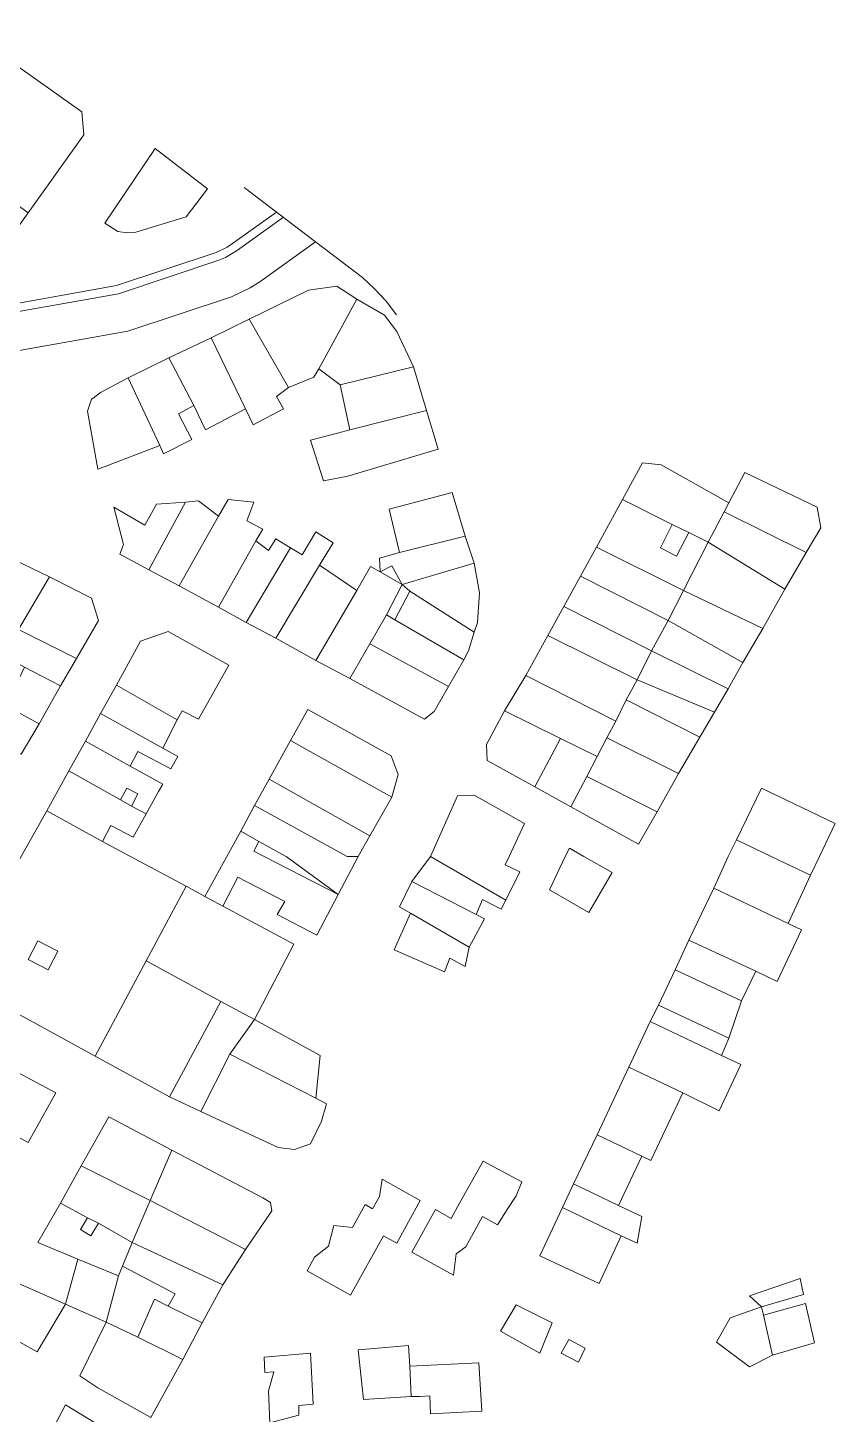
# Model space of a CAD drawing. Header units: inches. Extents: x 1138763 to 1140867, y 1050756 to 1053008.
# Drawn here: x 1140718.9 to 1140865.1, y 1051905.1 to 1052156 of the extents above; entities that cross this region are included whole.
import ezdxf

# ---------------------------------------------------------------- set-up
doc = ezdxf.new("R2010")
doc.units = ezdxf.units.IN
doc.header["$MEASUREMENT"] = 0
doc.layers.add('LimEdif_AM', color=44, linetype='Continuous', lineweight=5)
doc.layers.add('ViaPrin_AM', color=1, linetype='Continuous', lineweight=15)

msp = doc.modelspace()

# ---------------------------------------------------------------- linework, layer by layer
at = {"layer": 'LimEdif_AM'}
for points in [[(1140693.19, 1052141.25), (1140702.81, 1052155.12), (1140707.19, 1052156), (1140728.69, 1052140.75), (1140729.06, 1052136.62), (1140718.94, 1052122.5), (1140693.19, 1052141.25)], [(1140718.94, 1052122.5), (1140713.19, 1052114.5), (1140705.94, 1052113.62), (1140686.44, 1052126.75), (1140685.94, 1052130.87), (1140693.19, 1052141.25), (1140718.94, 1052122.5)], [(1140736.94, 1052118.87), (1140735.19, 1052119.12), (1140732.81, 1052120.62), (1140741.94, 1052134.12), (1140751.44, 1052126.87), (1140747.56, 1052121.75), (1140738.44, 1052119), (1140736.94, 1052118.87)], [(1140758.94, 1052103.25), (1140769.69, 1052108.5), (1140774.81, 1052109.25), (1140778.44, 1052106.87), (1140771.56, 1052094.25), (1140770.69, 1052092.75), (1140766.06, 1052090.87), (1140758.94, 1052103.25)], [(1140778.44, 1052106.87), (1140783.44, 1052104), (1140785.69, 1052101), (1140788.69, 1052094.62), (1140775.44, 1052091.37), (1140771.56, 1052094.25), (1140778.44, 1052106.87)], [(1140752.06, 1052099.87), (1140758.94, 1052103.25), (1140766.06, 1052090.87), (1140763.94, 1052089.25), (1140765.19, 1052087), (1140759.69, 1052084.12), (1140758.31, 1052087), (1140752.06, 1052099.87)], [(1140748.94, 1052087.62), (1140744.44, 1052096.25), (1140752.06, 1052099.87), (1140758.31, 1052087), (1140751.06, 1052083.25), (1140748.94, 1052087.62)], [(1140748.94, 1052087.62), (1140746.19, 1052086.12), (1140748.56, 1052081.5), (1140743.44, 1052078.87), (1140742.81, 1052080.37), (1140737.06, 1052092.62), (1140744.44, 1052096.25), (1140748.94, 1052087.62)], [(1140788.69, 1052094.62), (1140791.06, 1052086.75), (1140777.19, 1052083.25), (1140775.44, 1052091.37), (1140788.69, 1052094.62)], [(1140732.7, 1052076.55), (1140731.56, 1052076.12), (1140729.69, 1052086.62), (1140730.44, 1052088.75), (1140730.73, 1052088.97), (1140732.06, 1052090), (1140737.06, 1052092.62), (1140742.81, 1052080.37), (1140732.7, 1052076.55)], [(1140791.06, 1052086.75), (1140793.19, 1052079.75), (1140776.81, 1052074.87), (1140772.44, 1052074), (1140770.06, 1052081.37), (1140774.94, 1052082.62), (1140777.19, 1052083.25), (1140791.06, 1052086.75)], [(1140826.56, 1052070.62), (1140830.19, 1052077.25), (1140833.56, 1052076.87), (1140845.81, 1052070), (1140844.94, 1052068.37), (1140842.06, 1052062.87), (1140838.56, 1052064.62), (1140835.56, 1052066.12), (1140826.56, 1052070.62)], [(1140845.81, 1052070), (1140848.69, 1052075.5), (1140861.81, 1052069.25), (1140862.44, 1052065.5), (1140859.81, 1052061), (1140844.94, 1052068.37), (1140845.81, 1052070)], [(1140753.44, 1052067.62), (1140755.19, 1052070.62), (1140759.81, 1052070.12), (1140758.56, 1052066.75), (1140761.44, 1052065.25), (1140760.19, 1052063.12), (1140753.44, 1052051.12), (1140746.31, 1052055), (1140753.44, 1052067.62)], [(1140798.06, 1052064), (1140786.19, 1052061), (1140784.31, 1052068.87), (1140795.69, 1052071.87), (1140798.06, 1052064)], [(1140835.56, 1052066.12), (1140833.44, 1052061.87), (1140836.31, 1052060.37), (1140838.56, 1052064.62), (1140842.06, 1052062.87), (1140837.56, 1052054.12), (1140821.81, 1052062), (1140826.56, 1052070.62), (1140835.56, 1052066.12)], [(1140740.81, 1052057.87), (1140735.56, 1052060.75), (1140736.19, 1052062.5), (1140734.44, 1052069.25), (1140740.06, 1052066), (1140742.19, 1052069.75), (1140747.44, 1052070.12), (1140740.81, 1052057.87)], [(1140747.44, 1052070.12), (1140749.81, 1052070.37), (1140753.44, 1052067.62), (1140746.31, 1052055), (1140740.81, 1052057.87), (1140747.44, 1052070.12)], [(1140844.94, 1052068.37), (1140859.81, 1052061), (1140855.94, 1052054.37), (1140842.06, 1052062.87), (1140844.94, 1052068.37)], [(1140838.56, 1052064.62), (1140836.31, 1052060.37), (1140833.44, 1052061.87), (1140835.56, 1052066.12), (1140838.56, 1052064.62)], [(1140760.19, 1052063.12), (1140762.44, 1052061.37), (1140763.81, 1052063.5), (1140766.44, 1052061.87), (1140758.44, 1052048.37), (1140753.44, 1052051.12), (1140760.19, 1052063.12)], [(1140766.44, 1052061.87), (1140768.56, 1052060.62), (1140771.06, 1052064.75), (1140774.19, 1052062.75), (1140771.69, 1052058.75), (1140763.81, 1052045.5), (1140758.44, 1052048.37), (1140766.44, 1052061.87)], [(1140798.06, 1052064), (1140799.69, 1052059.12), (1140786.69, 1052055.25), (1140784.81, 1052058.62), (1140782.69, 1052057.5), (1140782.56, 1052060), (1140786.19, 1052061), (1140798.06, 1052064)], [(1140818.94, 1052056.75), (1140821.81, 1052062), (1140837.56, 1052054.12), (1140834.81, 1052048.75), (1140818.94, 1052056.75)], [(1140855.94, 1052054.37), (1140851.94, 1052047.25), (1140837.56, 1052054.12), (1140842.06, 1052062.87), (1140855.94, 1052054.37)], [(1140714.81, 1052060.5), (1140722.81, 1052056.62), (1140717.19, 1052047.12), (1140715.44, 1052048.12), (1140710.19, 1052051), (1140714.81, 1052060.5)], [(1140771.69, 1052058.75), (1140778.44, 1052054.12), (1140771.06, 1052041.5), (1140763.81, 1052045.5), (1140771.69, 1052058.75)], [(1140786.69, 1052055.25), (1140783.81, 1052049.75), (1140780.81, 1052044.5), (1140777.19, 1052038.25), (1140771.06, 1052041.5), (1140778.44, 1052054.12), (1140780.94, 1052058.5), (1140782.69, 1052057.5), (1140786.69, 1052055.25)], [(1140786.69, 1052055.25), (1140782.69, 1052057.5), (1140784.81, 1052058.62), (1140786.69, 1052055.25)], [(1140799.69, 1052059.12), (1140800.69, 1052053.75), (1140800.31, 1052048.37), (1140799.69, 1052046.62), (1140788.06, 1052054), (1140786.69, 1052055.25), (1140799.69, 1052059.12)], [(1140722.81, 1052056.62), (1140730.44, 1052052.75), (1140731.69, 1052048.75), (1140727.69, 1052041.87), (1140717.19, 1052047.12), (1140722.81, 1052056.62)], [(1140815.94, 1052051.25), (1140818.94, 1052056.75), (1140834.81, 1052048.75), (1140831.81, 1052043.25), (1140815.94, 1052051.25)], [(1140788.06, 1052054), (1140785.31, 1052048.87), (1140783.81, 1052049.75), (1140786.69, 1052055.25), (1140788.06, 1052054)], [(1140788.06, 1052054), (1140799.69, 1052046.62), (1140798.69, 1052043.25), (1140797.81, 1052041.62), (1140785.31, 1052048.87), (1140788.06, 1052054)], [(1140837.56, 1052054.12), (1140851.94, 1052047.25), (1140848.31, 1052041.12), (1140834.81, 1052048.75), (1140837.56, 1052054.12)], [(1140813.06, 1052046), (1140815.94, 1052051.25), (1140831.81, 1052043.25), (1140829.19, 1052038), (1140813.06, 1052046)], [(1140717.19, 1052047.12), (1140727.69, 1052041.87), (1140724.81, 1052036.87), (1140718.31, 1052040.25), (1140712.94, 1052043.12), (1140715.44, 1052048.12), (1140717.19, 1052047.12)], [(1140785.31, 1052048.87), (1140797.81, 1052041.62), (1140795.06, 1052036.75), (1140780.81, 1052044.5), (1140783.81, 1052049.75), (1140785.31, 1052048.87)], [(1140834.81, 1052048.75), (1140848.31, 1052041.12), (1140845.69, 1052036.37), (1140831.81, 1052043.25), (1140834.81, 1052048.75)], [(1140734.94, 1052037), (1140739.31, 1052045), (1140744.31, 1052046.75), (1140755.31, 1052040.62), (1140749.81, 1052030.87), (1140746.81, 1052032.37), (1140745.94, 1052030.75), (1140734.94, 1052037)], [(1140809.06, 1052038.75), (1140813.06, 1052046), (1140829.19, 1052038), (1140827.19, 1052034.37), (1140825.31, 1052030.5), (1140809.06, 1052038.75)], [(1140780.81, 1052044.5), (1140795.06, 1052036.75), (1140792.44, 1052032.25), (1140790.69, 1052030.87), (1140777.19, 1052038.25), (1140780.81, 1052044.5)], [(1140831.81, 1052043.25), (1140845.69, 1052036.37), (1140843.19, 1052032.12), (1140829.19, 1052038), (1140831.81, 1052043.25)], [(1140724.81, 1052036.87), (1140720.94, 1052030), (1140709.69, 1052036.12), (1140712.19, 1052041), (1140717.31, 1052038.25), (1140718.31, 1052040.25), (1140724.81, 1052036.87)], [(1140805.19, 1052032.37), (1140809.06, 1052038.75), (1140825.31, 1052030.5), (1140823.69, 1052027.5), (1140821.94, 1052024.12), (1140815.31, 1052027.37), (1140805.19, 1052032.37)], [(1140829.19, 1052038), (1140843.19, 1052032.12), (1140840.56, 1052027.62), (1140827.19, 1052034.37), (1140829.19, 1052038)], [(1140709.69, 1052036.12), (1140720.94, 1052030), (1140717.69, 1052024.5), (1140706.69, 1052030.5), (1140709.69, 1052036.12)], [(1140732.06, 1052031.87), (1140734.94, 1052037), (1140745.94, 1052030.75), (1140743.31, 1052025.62), (1140732.06, 1052031.87)], [(1140827.19, 1052034.37), (1140840.56, 1052027.62), (1140836.69, 1052021), (1140823.69, 1052027.5), (1140825.31, 1052030.5), (1140827.19, 1052034.37)], [(1140729.31, 1052026.87), (1140732.06, 1052031.87), (1140743.31, 1052025.62), (1140746.06, 1052024.12), (1140744.81, 1052021.87), (1140738.81, 1052025), (1140737.44, 1052022.37), (1140729.31, 1052026.87)], [(1140766.44, 1052027), (1140769.56, 1052032.62), (1140784.69, 1052024.25), (1140785.94, 1052020.87), (1140784.81, 1052016.75), (1140766.44, 1052027)], [(1140815.31, 1052027.37), (1140810.69, 1052018.62), (1140802.06, 1052023.37), (1140801.94, 1052026.25), (1140805.19, 1052032.37), (1140815.31, 1052027.37)], [(1140737.44, 1052022.37), (1140743.31, 1052019.12), (1140742.56, 1052017.75), (1140740.31, 1052013.75), (1140737.69, 1052015.12), (1140738.81, 1052017.37), (1140736.81, 1052018.37), (1140735.69, 1052016.25), (1140726.31, 1052021.5), (1140729.31, 1052026.87), (1140737.44, 1052022.37)], [(1140762.56, 1052020), (1140766.44, 1052027), (1140784.81, 1052016.75), (1140780.81, 1052009.75), (1140762.56, 1052020)], [(1140821.94, 1052024.12), (1140820.06, 1052020.5), (1140817.19, 1052015), (1140810.69, 1052018.62), (1140815.31, 1052027.37), (1140821.94, 1052024.12)], [(1140823.69, 1052027.5), (1140836.69, 1052021), (1140832.81, 1052014.12), (1140820.06, 1052020.5), (1140821.94, 1052024.12), (1140823.69, 1052027.5)], [(1140735.69, 1052016.25), (1140737.69, 1052015.12), (1140740.31, 1052013.75), (1140737.94, 1052009.5), (1140733.94, 1052011.62), (1140732.44, 1052008.75), (1140722.31, 1052014.25), (1140726.31, 1052021.5), (1140735.69, 1052016.25)], [(1140820.06, 1052020.5), (1140832.81, 1052014.12), (1140829.44, 1052008.25), (1140817.19, 1052015), (1140820.06, 1052020.5)], [(1140737.69, 1052015.12), (1140735.69, 1052016.25), (1140736.81, 1052018.37), (1140738.81, 1052017.37), (1140737.69, 1052015.12)], [(1140759.94, 1052015.25), (1140762.56, 1052020), (1140780.81, 1052009.75), (1140778.69, 1052006), (1140776.69, 1052006), (1140759.94, 1052015.25)], [(1140865.06, 1052012), (1140862.19, 1052006), (1140860.56, 1052002.62), (1140853.44, 1052006), (1140847.19, 1052009), (1140851.69, 1052018.37), (1140865.06, 1052012)], [(1140791.81, 1052006), (1140796.69, 1052017), (1140799.69, 1052017.12), (1140808.81, 1052012), (1140806.06, 1052006), (1140805.31, 1052004.5), (1140807.94, 1052003.25), (1140805.44, 1051998.12), (1140791.81, 1052006)], [(1140732.44, 1052008.75), (1140736.31, 1052006.62), (1140747.56, 1052000.62), (1140740.31, 1051987.12), (1140731.06, 1051969.87), (1140708.06, 1051982.5), (1140707.19, 1051987.12), (1140717.69, 1052006), (1140722.31, 1052014.25), (1140732.44, 1052008.75)], [(1140757.44, 1052010.62), (1140759.94, 1052015.25), (1140776.69, 1052006), (1140778.69, 1052006), (1140775.06, 1051999.12), (1140765.69, 1052006), (1140760.69, 1052008.75), (1140757.44, 1052010.62)], [(1140760.69, 1052008.75), (1140759.81, 1052007), (1140761.69, 1052006), (1140775.06, 1051999.12), (1140771.19, 1051991.75), (1140764.06, 1051995.5), (1140765.44, 1051997.87), (1140756.94, 1052002.25), (1140754.19, 1051997), (1140750.94, 1051998.75), (1140754.94, 1052006), (1140757.44, 1052010.62), (1140760.69, 1052008.75)], [(1140775.06, 1051999.12), (1140761.69, 1052006), (1140759.81, 1052007), (1140760.69, 1052008.75), (1140765.69, 1052006), (1140775.06, 1051999.12)], [(1140860.56, 1052002.62), (1140856.56, 1051993.87), (1140843.06, 1052000.25), (1140845.69, 1052006), (1140847.19, 1052009), (1140853.44, 1052006), (1140860.56, 1052002.62)], [(1140788.44, 1052001.5), (1140791.81, 1052006), (1140805.44, 1051998.12), (1140804.56, 1051996.5), (1140801.19, 1051998.25), (1140800.06, 1051995.5), (1140788.44, 1052001.5)], [(1140820.44, 1051995.87), (1140813.31, 1052000), (1140816.19, 1052006), (1140816.94, 1052007.5), (1140819.56, 1052006), (1140824.69, 1052003.12), (1140820.44, 1051995.87)], [(1140747.56, 1052000.62), (1140750.94, 1051998.75), (1140754.19, 1051997), (1140767.06, 1051990.12), (1140759.94, 1051976.5), (1140753.81, 1051979.75), (1140740.31, 1051987.12), (1140747.56, 1052000.62)], [(1140788.19, 1051995.75), (1140786.19, 1051996.87), (1140788.44, 1052001.5), (1140800.06, 1051995.5), (1140801.56, 1051994.75), (1140798.81, 1051989.62), (1140788.19, 1051995.75)], [(1140856.56, 1051993.87), (1140858.94, 1051992.75), (1140854.56, 1051983.37), (1140850.69, 1051985.25), (1140838.56, 1051990.87), (1140843.06, 1052000.25), (1140856.56, 1051993.87)], [(1140798.81, 1051989.62), (1140798.06, 1051986.12), (1140795.31, 1051987.62), (1140794.31, 1051985.12), (1140785.19, 1051989.12), (1140788.19, 1051995.75), (1140798.81, 1051989.62)], [(1140722.56, 1051985.5), (1140724.31, 1051988.87), (1140720.69, 1051990.75), (1140718.94, 1051987.37), (1140722.56, 1051985.5)], [(1140722.56, 1051985.5), (1140718.94, 1051987.37), (1140720.69, 1051990.75), (1140724.31, 1051988.87), (1140722.56, 1051985.5)], [(1140836.06, 1051985.5), (1140838.56, 1051990.87), (1140850.69, 1051985.25), (1140848.06, 1051979.87), (1140836.06, 1051985.5)], [(1140753.81, 1051979.75), (1140744.56, 1051962.5), (1140731.06, 1051969.87), (1140740.31, 1051987.12), (1140753.81, 1051979.75)], [(1140848.06, 1051979.87), (1140845.81, 1051973.12), (1140833.06, 1051979.12), (1140836.06, 1051985.5), (1140848.06, 1051979.87)], [(1140759.94, 1051976.5), (1140755.44, 1051970.25), (1140750.19, 1051959.87), (1140744.56, 1051962.5), (1140753.81, 1051979.75), (1140759.94, 1051976.5)], [(1140831.56, 1051976.12), (1140833.06, 1051979.12), (1140845.81, 1051973.12), (1140844.44, 1051970), (1140831.56, 1051976.12)], [(1140759.94, 1051976.5), (1140771.81, 1051970), (1140771.06, 1051962.25), (1140755.44, 1051970.25), (1140759.94, 1051976.5)], [(1140844.44, 1051970), (1140847.94, 1051968.37), (1140844.06, 1051960), (1140837.44, 1051963.25), (1140827.69, 1051967.87), (1140831.56, 1051976.12), (1140844.44, 1051970)], [(1140771.06, 1051962.25), (1140772.94, 1051961.25), (1140772.06, 1051958.12), (1140770.06, 1051954), (1140767.19, 1051953), (1140764.19, 1051953.37), (1140750.19, 1051959.87), (1140755.44, 1051970.25), (1140771.06, 1051962.25)], [(1140837.44, 1051963.25), (1140831.69, 1051951), (1140830.06, 1051951.75), (1140821.94, 1051955.62), (1140827.69, 1051967.87), (1140837.44, 1051963.25)], [(1140716.19, 1051967.37), (1140723.94, 1051963.25), (1140718.94, 1051954.25), (1140716.19, 1051955.75), (1140715.06, 1051953.62), (1140710.44, 1051956), (1140716.19, 1051967.37)], [(1140728.56, 1051950), (1140733.56, 1051958.87), (1140744.94, 1051952.87), (1140741.06, 1051943.75), (1140728.56, 1051950)], [(1140830.06, 1051951.75), (1140825.81, 1051942.87), (1140817.69, 1051946.75), (1140821.94, 1051955.62), (1140830.06, 1051951.75)], [(1140744.94, 1051952.87), (1140761.44, 1051944.25), (1140762.81, 1051943.37), (1140763.06, 1051941.87), (1140758.31, 1051934.87), (1140741.06, 1051943.75), (1140744.94, 1051952.87)], [(1140795.94, 1051930.25), (1140788.44, 1051934.37), (1140792.69, 1051942.12), (1140795.56, 1051940.5), (1140797.06, 1051943.25), (1140801.31, 1051950.87), (1140808.31, 1051947.12), (1140807.31, 1051944.62), (1140805.69, 1051942.12), (1140803.94, 1051939.37), (1140801.19, 1051940.87), (1140798.19, 1051935.37), (1140796.44, 1051934.12), (1140795.94, 1051930.25)], [(1140741.06, 1051943.75), (1140737.81, 1051936.12), (1140731.69, 1051939.62), (1140729.69, 1051940.62), (1140724.81, 1051943.25), (1140728.56, 1051950), (1140741.06, 1051943.75)], [(1140777.31, 1051926.62), (1140769.44, 1051931), (1140770.81, 1051933.5), (1140773.31, 1051935.5), (1140774.31, 1051939.25), (1140777.69, 1051938.87), (1140779.94, 1051943), (1140781.31, 1051942.25), (1140782.56, 1051944.5), (1140783.06, 1051947.62), (1140789.94, 1051943.75), (1140785.69, 1051936), (1140783.31, 1051937.37), (1140777.31, 1051926.62)], [(1140825.81, 1051942.87), (1140830.06, 1051940.87), (1140829.19, 1051936), (1140826.31, 1051937.37), (1140815.69, 1051942.5), (1140817.69, 1051946.75), (1140825.81, 1051942.87)], [(1140729.69, 1051940.62), (1140728.44, 1051938.5), (1140730.31, 1051937.37), (1140731.69, 1051939.62), (1140737.81, 1051936.12), (1140736.06, 1051931.87), (1140735.31, 1051930.12), (1140727.94, 1051933.12), (1140720.69, 1051936.12), (1140724.81, 1051943.25), (1140729.69, 1051940.62)], [(1140741.06, 1051943.75), (1140758.31, 1051934.87), (1140754.19, 1051928.5), (1140737.81, 1051936.12), (1140741.06, 1051943.75)], [(1140731.69, 1051939.62), (1140730.31, 1051937.37), (1140728.44, 1051938.5), (1140729.69, 1051940.62), (1140731.69, 1051939.62)], [(1140826.31, 1051937.37), (1140822.31, 1051928.75), (1140811.56, 1051933.75), (1140815.69, 1051942.5), (1140826.31, 1051937.37)], [(1140737.81, 1051936.12), (1140754.19, 1051928.5), (1140750.44, 1051921.62), (1140744.31, 1051924.62), (1140745.56, 1051926.87), (1140736.06, 1051931.87), (1140737.81, 1051936.12)], [(1140735.31, 1051930.12), (1140733.06, 1051921.75), (1140725.69, 1051925), (1140727.94, 1051933.12), (1140735.31, 1051930.12)], [(1140736.06, 1051931.87), (1140745.56, 1051926.87), (1140744.31, 1051924.62), (1140741.81, 1051925.87), (1140738.81, 1051919), (1140733.06, 1051921.75), (1140735.31, 1051930.12), (1140736.06, 1051931.87)], [(1140725.69, 1051925), (1140720.56, 1051916.37), (1140712.19, 1051921), (1140716.69, 1051929), (1140725.69, 1051925)], [(1140851.69, 1051924.5), (1140849.56, 1051926.5), (1140858.69, 1051929.62), (1140859.31, 1051926.75), (1140851.69, 1051924.5)], [(1140750.44, 1051921.62), (1140746.94, 1051915), (1140738.81, 1051919), (1140741.81, 1051925.87), (1140744.31, 1051924.62), (1140750.44, 1051921.62)], [(1140852.06, 1051923), (1140859.69, 1051925.12), (1140861.31, 1051918), (1140853.69, 1051915.75), (1140852.06, 1051923)], [(1140811.56, 1051916.12), (1140804.44, 1051920.12), (1140807.31, 1051924.87), (1140813.81, 1051921.62), (1140811.56, 1051916.12)], [(1140851.69, 1051924.5), (1140852.06, 1051923), (1140853.69, 1051915.75), (1140849.56, 1051913.62), (1140843.56, 1051918.12), (1140846.06, 1051922.5), (1140851.69, 1051924.5)], [(1140738.81, 1051919), (1140746.94, 1051915), (1140741.19, 1051904.5), (1140731.56, 1051909.87), (1140728.31, 1051912), (1140733.06, 1051921.75), (1140738.81, 1051919)], [(1140788.06, 1051913.75), (1140788.31, 1051908.25), (1140779.69, 1051907.75), (1140778.69, 1051916.75), (1140787.81, 1051917.5), (1140788.06, 1051913.75)], [(1140818.56, 1051914.5), (1140815.44, 1051916.12), (1140816.81, 1051918.62), (1140819.81, 1051917), (1140818.56, 1051914.5)], [(1140767.94, 1051904.87), (1140762.69, 1051903.5), (1140762.44, 1051909.25), (1140763.44, 1051912.75), (1140761.81, 1051912.62), (1140761.69, 1051915.37), (1140770.06, 1051916.12), (1140770.56, 1051906.87), (1140767.94, 1051906.62), (1140767.94, 1051904.87)], [(1140788.06, 1051913.75), (1140800.56, 1051914.37), (1140801.06, 1051905.62), (1140791.81, 1051905.12), (1140791.69, 1051908.37), (1140789.94, 1051908.25), (1140788.31, 1051908.25), (1140788.06, 1051913.75)], [(1140723.69, 1051902.87), (1140725.69, 1051906.75), (1140728.81, 1051904.87), (1140738.06, 1051899.25), (1140735.56, 1051895.12), (1140723.69, 1051902.87)]]:
    msp.add_lwpolyline(points, dxfattribs=at)
at = {"layer": 'ViaPrin_AM'}
for points in [[(1140758.08, 1052127.09), (1140770.97, 1052117.26), (1140779.47, 1052110.77), (1140781.62, 1052108.82), (1140783.77, 1052106.5), (1140785.66, 1052104.05)], [(1140765.15, 1052121.7), (1140756.84, 1052115.73), (1140754.67, 1052114.44), (1140753.46, 1052113.92), (1140735.29, 1052107.87), (1140713.76, 1052104.03), (1140701.36, 1052102.61), (1140696.19, 1052104.87), (1140648.44, 1052097.62)], [(1140696.06, 1052111), (1140700.09, 1052107.01), (1140704.03, 1052105.74), (1140708.14, 1052105.17), (1140712.28, 1052105.32), (1140713.49, 1052105.51), (1140734.92, 1052109.33), (1140752.96, 1052115.34), (1140754.99, 1052116.31), (1140755.96, 1052116.95), (1140763.9, 1052122.65)], [(1140681.54, 1052096.5), (1140693.15, 1052095.24), (1140702.16, 1052095.66), (1140714.99, 1052097.14), (1140737.02, 1052101.07), (1140755.78, 1052107.32), (1140759.16, 1052108.9), (1140760.92, 1052110.04), (1140770.97, 1052117.26)]]:
    msp.add_lwpolyline(points, dxfattribs=at)

doc.saveas('drawing.dxf')
